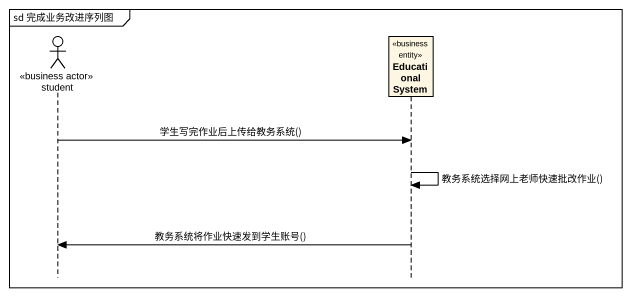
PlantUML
@startuml
mainframe sd 完成业务改进序列图
hide footbox
actor student <<business actor>>
participant "Educational System" as Educational_System <<business entity>>

student -> Educational_System : 学生写完作业后上传给教务系统()
Educational_System -> Educational_System : 教务系统选择网上老师快速批改作业()
Educational_System -> student : 教务系统将作业快速发到学生账号()
@enduml
